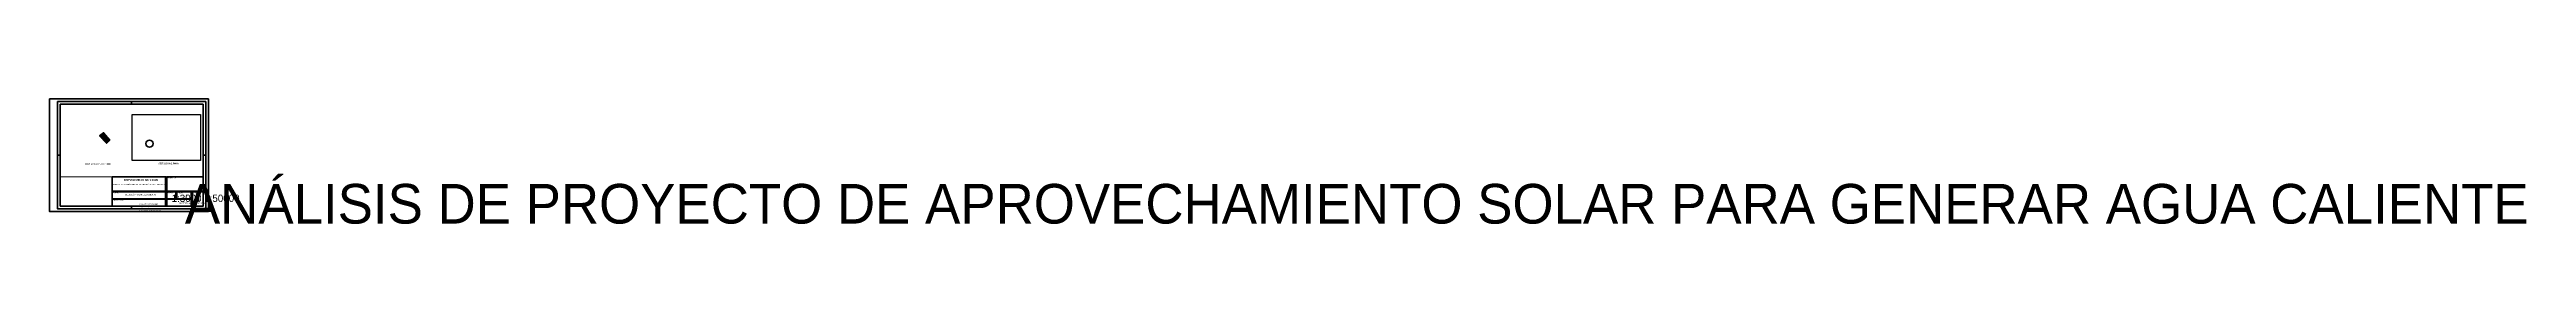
# Paper-space layout 'Emplazamiento' of a CAD drawing. Header units: metres. Extents: x -213501 to -208872, y 191779 to 192012.
# The model-space entities are those that its viewports show. They can reach past a viewport. Long polylines and large blocks are cut down to what shows.
import ezdxf
from ezdxf.enums import TextEntityAlignment as Align

# ---------------------------------------------------------------- set-up
doc = ezdxf.new("R2018")
doc.units = ezdxf.units.M
for name, color, linetype, lineweight in [('CAJETÍN_bloque', 7, 'Continuous', 70), ('CAPA DE TEXTOS', 7, 'Continuous', 70), ('Contorno', 10, 'Continuous', 35)]:
    doc.layers.add(name, color=color, linetype=linetype, lineweight=lineweight)
doc.layers.add('FORMATO DE LÁMINA', color=7, linetype='Continuous')
doc.layers.add('imagen', color=7, linetype='Continuous')
doc.layers.add('VENTANAS', color=250, linetype='Continuous', lineweight=70, plot=False)
doc.styles.add('Times New Roman 1.8 mm', font='times.ttf', dxfattribs={"height": 0.0018})
doc.styles.add('Times New Roman 2.5 mm', font='times.ttf', dxfattribs={"height": 0.0025})
doc.styles.add('TMR  1.8 mm Negrita', font='timesbd.ttf', dxfattribs={"height": 0.0018})
doc.styles.add('TMR 10 mm Negrita', font='timesbd.ttf', dxfattribs={"height": 0.01})
doc.styles.add('TMR 3.5 mm Negrita', font='timesbd.ttf', dxfattribs={"height": 0.0035})
doc.styles.add('TNR 1.8 mm cursiva negrita', font='timesbi.ttf', dxfattribs={"height": 0.0018})
picture_1 = doc.add_image_def('image1.jpg', size_in_pixel=(1187, 799))

# ---------------------------------------------------------------- blocks, each defined once
blk = doc.blocks.new('*U9')
at = {"layer": 'CAJETÍN_bloque'}
for points in [[(240, 65), (340, 65), (340, 38), (240, 38)], [(410, 65), (342, 65), (342, 38), (410, 38)], [(240, 37), (340, 37), (340, 24), (240, 24)], [(240, 23), (340, 23), (340, 10), (240, 10)], [(342, 37), (359, 37), (359, 24), (342, 24)], [(342, 10), (388, 10), (388, 23), (342, 23)], [(361, 37), (388, 37), (388, 24), (361, 24)], [(390, 37), (410, 37), (410, 10), (390, 10)]]:
    blk.add_lwpolyline(points, close=True, dxfattribs=at)
at = {"layer": 'FORMATO DE LÁMINA', "lineweight": 35}
blk.add_lwpolyline([(420, 210), (420, 0), (123, 0), (123, 210)], close=True, dxfattribs=at)
at = {"layer": 'FORMATO DE LÁMINA', "lineweight": 50}
blk.add_lwpolyline([(415, 5), (138, 5), (138, 205), (415, 205)], close=True, dxfattribs=at)
at = {"layer": 'FORMATO DE LÁMINA', "lineweight": 70, "ltscale": 25}
blk.add_lwpolyline([(143, 10), (143, 200), (410, 200), (410, 10)], close=True, dxfattribs=at)
at = {"layer": 'CAPA DE TEXTOS', "style": 'TMR  1.8 mm Negrita'}
blk.add_text('ESCUELA DE INGENIERÍAS INDUSTRIAL, INFORMÁTICA Y AEROESPACIAL', height=1.8, dxfattribs=at).set_placement((290, 48.9), align=Align.BOTTOM_CENTER)
at = {"layer": 'CAPA DE TEXTOS', "style": 'TMR 3.5 mm Negrita'}
blk.add_text('UNIVERSIDAD DE LEÓN', height=3.5, dxfattribs=at).set_placement((293.9, 60.5), align=Align.TOP_CENTER)
at = {"layer": 'CAPA DE TEXTOS', "style": 'TNR 1.8 mm cursiva negrita'}
for s, p in [('PROYECTO:', (343.4, 62)), ('PLANO:', (241.8, 34)), ('LOS ALUMNOS:', (241.8, 20.1)), ('ESCALA:', (343.4, 34)), ('FECHA:', (362.6, 34)), ('Nº PLANO:', (391.3, 34))]:
    blk.add_text(s, height=1.8, dxfattribs=at).set_placement(p)
at = {"layer": 'CAPA DE TEXTOS', "lineweight": 30, "flags": 104}
for tag, height, p in [('PROYECTO', 2.5, (376, 51.5)), ('ELALUMNO', 1.5, (290, 15.3)), ('TRABAJO', 1.8, (365, 16.5))]:
    blk.add_attdef(tag, text='', height=height, dxfattribs=at).set_placement(p, align=Align.MIDDLE_CENTER)
at = {"layer": 'CAPA DE TEXTOS', "style": 'Times New Roman 2.5 mm'}
blk.add_attdef('PLANO', text='', height=2.5, dxfattribs=at).set_placement((292.9, 30.5), align=Align.CENTER)
at = {"layer": 'CAPA DE TEXTOS', "lineweight": 30, "flags": 104}
blk.add_attdef('ESCALA', text='', height=2.5, dxfattribs=at).set_placement((351.1, 31.6), align=Align.TOP_CENTER)
at = {"layer": 'CAPA DE TEXTOS'}
for tag, height, style, p in [('FECHA', 1.8, 'Times New Roman 1.8 mm', (375.4, 30.5)), ('Nº', 10, 'TMR 10 mm Negrita', (401.5, 24.4))]:
    blk.add_attdef(tag, text='', height=height, dxfattribs=dict(at, style=style)).set_placement(p, align=Align.MIDDLE_CENTER)

msp = doc.modelspace()

# ---------------------------------------------------------------- hatches: boundary and pattern name
at = {"layer": 'Contorno'}
h = msp.add_hatch(dxfattribs=at)
h.set_pattern_fill('ANSI31', color=256, angle=50)
h.paths.add_polyline_path([(-5, 26), (-27, 8), (12, -33), (30, -16)])

# ---------------------------------------------------------------- linework, layer by layer
msp.add_lwpolyline([(-27, 8), (-5, 26), (30, -16), (12, -33), (12, -33)], close=True, dxfattribs=at)

# ---------------------------------------------------------------- texts
at = {"layer": 'CAPA DE TEXTOS', "char_height": 7.5, "attachment_point": 1, "style": 'Times New Roman 2.5 mm'}
for s, width, insert in [('{\\fTimes New Roman|b1|i0|c0|p18;EMPLAZAMIENTO (1:3000)}', 148.87, (-110, -145)), ('{\\fTimes New Roman|b1|i0|c0|p18;SITUACIÓN (1:50000)}', 119.91, (303, -142))]:
    msp.add_mtext_dynamic_manual_height_columns(s, width=width, gutter_width=0.0125, heights=[0], dxfattribs=dict(at, insert=insert))

psp = doc.layouts.new('Emplazamiento')

# ---------------------------------------------------------------- linework, layer by layer
at = {"layer": 'Contorno'}
psp.add_circle((-213314, 191929), 6.73, dxfattribs=at)
at = {"layer": 'FORMATO DE LÁMINA', "lineweight": 70}
for p, q in [((-213347.4, 192007.5), (-213347.4, 192001.5)), ((-213479.9, 191907.5), (-213485.9, 191907.5)), ((-213208.9, 191907.5), (-213214.9, 191907.5)), ((-213347.4, 191813.5), (-213347.4, 191807.5))]:
    psp.add_line(p, q, dxfattribs=at)

# ---------------------------------------------------------------- block references
at = {"layer": 'FORMATO DE LÁMINA'}
ref = psp.add_blockref('*U9', (-213623.9, 191802.5), dxfattribs=at)
ref.add_attrib('PLANO', 'SITUACIÓN Y EMPLAZAMIENTO', dxfattribs={"layer": 'CAPA DE TEXTOS', "height": 2.5, "style": 'Times New Roman 2.5 mm'}).set_placement((-213330.9, 191833), align=Align.CENTER)
lines = psp.add_mtext('Alberto España Carrete\\PCarlos Fernández Palanca\\PRubén Modino López\\PJuan Diego Niño González', dxfattribs={"layer": 'CAPA DE TEXTOS', "insert": (-213333.9, 191817.8), "char_height": 2.5, "attachment_point": 1})
ref.add_attrib('ELALUMNO', '', (-213333.9, 191817.8), dxfattribs={"flags": 104}).embed_mtext(lines)
lines = psp.add_mtext('ANÁLISIS DE PROYECTO DE APROVECHAMIENTO SOLAR PARA GENERAR AGUA CALIENTE', dxfattribs={"layer": 'CAPA DE TEXTOS', "insert": (-213247.9, 191854), "char_height": 73.86, "attachment_point": 1})
ref.add_attrib('PROYECTO', '', (-213247.9, 191854), dxfattribs={"flags": 104}).embed_mtext(lines)
ref.add_attrib('FECHA', '06/2026', dxfattribs={"layer": 'CAPA DE TEXTOS', "height": 1.8, "style": 'Times New Roman 1.8 mm'}).set_placement((-213248.4, 191833), align=Align.MIDDLE_CENTER)
ref.add_attrib('Nº', '1', dxfattribs={"layer": 'CAPA DE TEXTOS', "height": 10, "style": 'TMR 10 mm Negrita'}).set_placement((-213222.4, 191826.9), align=Align.MIDDLE_CENTER)
lines = psp.add_mtext('PRÁCTICA INSTALACIONES II', dxfattribs={"layer": 'CAPA DE TEXTOS', "insert": (-213258.9, 191819), "char_height": 2.5, "attachment_point": 1})
ref.add_attrib('TRABAJO', '', (-213258.9, 191819), dxfattribs={"flags": 104}).embed_mtext(lines)
lines = psp.add_mtext('1:3000 1:50000', dxfattribs={"layer": 'CAPA DE TEXTOS', "insert": (-213272.7, 191834.1), "char_height": 13.655, "attachment_point": 1})
ref.add_attrib('ESCALA', '', (-213272.7, 191834.1), dxfattribs={"flags": 104}).embed_mtext(lines)

# ---------------------------------------------------------------- pictures from other files: only their frames are drawn
at = {"layer": 'imagen'}
image = psp.add_image(picture_1, insert=(-213346.4, 191897.7), size_in_units=(127.5, 85.8), dxfattribs=at)
image.dxf.flags = 7

# ---------------------------------------------------------------- viewports
at = {"layer": 'VENTANAS', "view_target_point": (495278, 81597.9)}
psp.add_viewport(center=(-213347.4, 191935), size=(267, 135), view_center_point=(-495125.6, -81614.8), view_height=405, dxfattribs=at)

doc.saveas('drawing.dxf')
